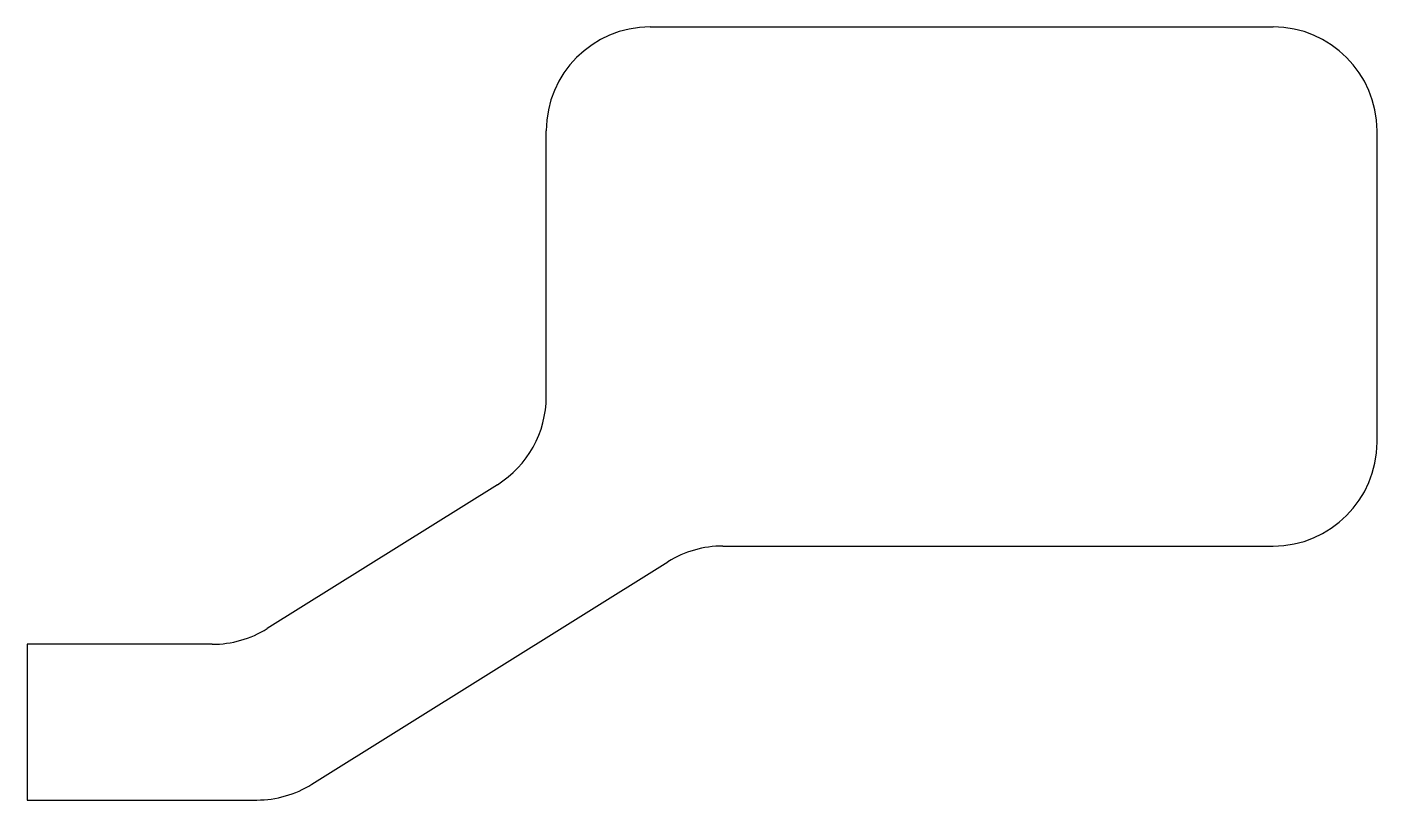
# Model space of a CAD drawing. Header units: millimetres. Extents: x -18 to 8, y -9.9 to 5.
import ezdxf

# ---------------------------------------------------------------- set-up
doc = ezdxf.new("R2010")
doc.units = ezdxf.units.MM

msp = doc.modelspace()

# ---------------------------------------------------------------- linework, layer by layer
at = {"color": 7, "linetype": 'Continuous', "lineweight": 25}
for p, q in [((-6, 5), (6, 5)), ((-8, -2.123), (-8, 3)), ((8, -3), (8, 3)), ((-8.94, -3.819), (-13.374, -6.59)), ((-4.596, -5), (6, -5)), ((-12.514, -9.59), (-5.656, -5.304)), ((-18, -6.894), (-18, -9.894)), ((-14.434, -6.894), (-18, -6.894)), ((-18, -9.894), (-13.574, -9.894))]:
    msp.add_line(p, q, dxfattribs=at)
for centre, start, end in [((-6, 3), 90, 180), ((6, 3), 0, 90), ((-10, -2.123), 302.0054, 0), ((6, -3), 270, 0), ((-4.596, -7), 90, 122.0054), ((-14.434, -4.894), 270, 302.0054), ((-13.574, -7.894), 270, 302.0054)]:
    msp.add_arc(centre, 2, start, end, dxfattribs=at)

doc.saveas('drawing.dxf')
